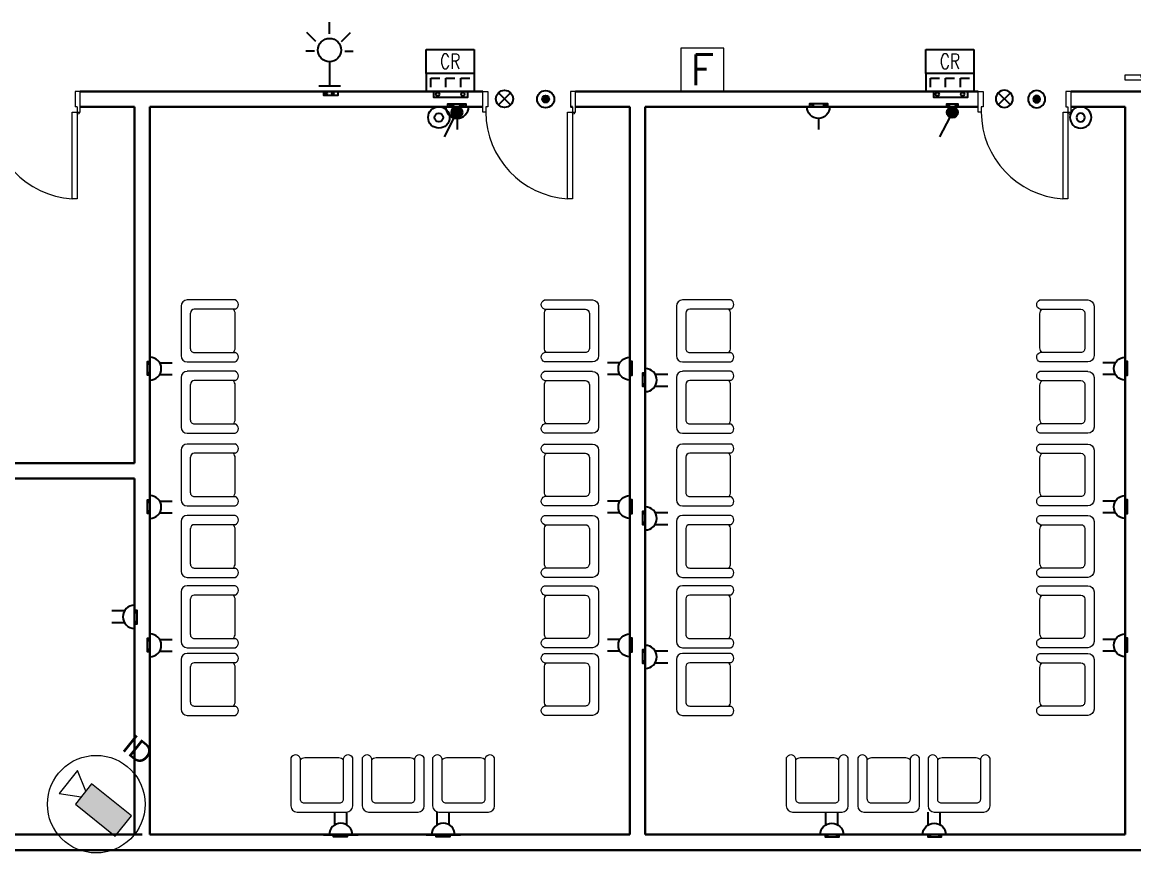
# Model space of a CAD drawing. Extents: x -15 to 148, y 313 to 399.
# Drawn here: x 54.64 to 65.41, y 348.31 to 356.54 of the extents above; entities that cross this region are included whole.
import ezdxf
from ezdxf.enums import TextEntityAlignment as Align

# ---------------------------------------------------------------- set-up
doc = ezdxf.new("R2010")
doc.units = 0
doc.header["$LTSCALE"] = 0.15
doc.layers.get('0').update_dxf_attribs({"color": 252})
for name, color, linetype in [('0 BDH', 252, 'Continuous'), ('0 CCTV', 252, 'Continuous'), ('0 fire alarm', 252, 'Continuous'), ('0 NAMES', 252, 'Continuous'), ('0 sockets', 252, 'Continuous'), ('CCTV', 4, 'Continuous'), ('E- Power- SYM', 4, 'Continuous'), ('E-SOCK', 2, 'Continuous'), ('E680G_SEC', 40, 'Continuous'), ('E680T_SEC', 2, 'Continuous'), ('Lighting Swiches Layer', 4, 'Continuous')]:
    doc.layers.add(name, color=color, linetype=linetype)
for name, color, linetype, lineweight in [('CRITICAL WIRING', 6, 'Continuous', 5), ('DOOR', 252, 'Continuous', 20), ('E-LT-CKT-NM', 7, 'Continuous', 30), ('FUR', 252, 'Continuous', 9), ('T-CCTV', 7, 'Continuous', 0), ('T-FIRE-B', 4, 'Continuous', 0), ('T-TEXT', 2, 'Continuous', 0), ('wall', 252, 'Continuous', 30)]:
    doc.layers.add(name, color=color, linetype=linetype, lineweight=lineweight)
doc.styles.add('ROMANS', font='ROMANS.shx', dxfattribs={"width": 0.8})
doc.styles.add('SDC-TEXT-ARB', font='sdc-arb.shx')
doc.styles.add('TEXT-NFP', font='simplex.shx')
pattern_1 = [(0, (0, 0), (0, 6.985), [5.08, -1.905]), (90, (0, 0), (-6.985, 4e-16), [5.08, -1.905])]

# ---------------------------------------------------------------- blocks, each defined once
blk = doc.blocks.new('ARCH')
at = {"layer": 'DOOR'}
blk.add_line((55.17, 355.725), (55.15, 355.725), dxfattribs=at)
for points in [[(65.525, 356.014), (65.525, 355.984), (65.325, 355.984), (65.325, 356.034), (65.475, 356.034), (65.475, 356.014)], [(59.13, 355.675), (59.1, 355.675), (59.1, 355.875), (59.15, 355.875), (59.15, 355.725), (59.13, 355.725)], [(59.97, 355.675), (60, 355.675), (60, 355.875), (59.95, 355.875), (59.95, 355.725), (59.97, 355.725)], [(63.93, 355.675), (63.9, 355.675), (63.9, 355.875), (63.95, 355.875), (63.95, 355.725), (63.93, 355.725)], [(64.77, 355.675), (64.8, 355.675), (64.8, 355.875), (64.75, 355.875), (64.75, 355.725), (64.77, 355.725)], [(55.17, 355.675), (55.17, 354.835), (55.122, 354.835), (55.122, 355.675)], [(59.97, 355.675), (59.97, 354.835), (59.922, 354.835), (59.922, 355.675)], [(64.77, 355.675), (64.77, 354.835), (64.722, 354.835), (64.722, 355.675)]]:
    blk.add_lwpolyline(points, close=True, dxfattribs=at)
blk.add_lwpolyline([(55.17, 355.725), (55.17, 355.675), (55.2, 355.675), (55.2, 355.875), (55.15, 355.875), (55.15, 355.725)], dxfattribs=at)
for centre in [(55.18, 355.665), (59.98, 355.665), (64.78, 355.665)]:
    blk.add_circle(centre, 0.01, dxfattribs=at)
for centre in [(55.175, 355.678), (59.975, 355.678), (64.775, 355.678)]:
    blk.add_arc(centre, 0.845, 180.2218, 266.3889, dxfattribs=at)
at = {"layer": 'FUR'}
for p, q in [((56.177, 353.795), (56.177, 353.315)), ((56.702, 353.855), (56.237, 353.855)), ((56.7, 353.765), (56.305, 353.765)), ((59.698, 353.855), (60.163, 353.855)), ((59.7, 353.765), (60.095, 353.765)), ((60.223, 353.795), (60.223, 353.315)), ((60.977, 353.795), (60.977, 353.315)), ((61.502, 353.855), (61.037, 353.855)), ((61.5, 353.765), (61.105, 353.765)), ((64.498, 353.855), (64.963, 353.855)), ((64.5, 353.765), (64.895, 353.765)), ((65.023, 353.795), (65.023, 353.315)), ((56.267, 353.727), (56.267, 353.382)), ((56.702, 353.39), (56.702, 353.72)), ((59.698, 353.39), (59.698, 353.72)), ((60.133, 353.727), (60.133, 353.382)), ((61.067, 353.727), (61.067, 353.382)), ((61.502, 353.39), (61.502, 353.72)), ((64.498, 353.39), (64.498, 353.72)), ((64.933, 353.727), (64.933, 353.382)), ((56.305, 353.345), (56.7, 353.345)), ((60.095, 353.345), (59.7, 353.345)), ((61.105, 353.345), (61.5, 353.345)), ((64.895, 353.345), (64.5, 353.345)), ((56.237, 353.255), (56.702, 353.255)), ((60.163, 353.255), (59.698, 353.255)), ((61.037, 353.255), (61.502, 353.255)), ((64.963, 353.255), (64.498, 353.255)), ((56.702, 353.163), (56.237, 353.163)), ((59.698, 353.163), (60.163, 353.163)), ((61.502, 353.163), (61.037, 353.163)), ((64.498, 353.163), (64.963, 353.163)), ((56.177, 353.103), (56.177, 352.623)), ((56.267, 353.036), (56.267, 352.691)), ((56.7, 353.073), (56.305, 353.073)), ((56.702, 352.698), (56.702, 353.028)), ((59.698, 352.698), (59.698, 353.028)), ((59.7, 353.073), (60.095, 353.073)), ((60.133, 353.036), (60.133, 352.691)), ((60.223, 353.103), (60.223, 352.623)), ((60.977, 353.103), (60.977, 352.623)), ((61.067, 353.036), (61.067, 352.691)), ((61.5, 353.073), (61.105, 353.073)), ((61.502, 352.698), (61.502, 353.028)), ((64.498, 352.698), (64.498, 353.028)), ((64.5, 353.073), (64.895, 353.073)), ((64.933, 353.036), (64.933, 352.691)), ((65.023, 353.103), (65.023, 352.623)), ((56.305, 352.653), (56.7, 352.653)), ((60.095, 352.653), (59.7, 352.653)), ((61.105, 352.653), (61.5, 352.653)), ((64.895, 352.653), (64.5, 352.653)), ((56.237, 352.563), (56.702, 352.563)), ((60.163, 352.563), (59.698, 352.563)), ((61.037, 352.563), (61.502, 352.563)), ((64.963, 352.563), (64.498, 352.563)), ((56.177, 352.399), (56.177, 351.919)), ((56.702, 352.459), (56.237, 352.459)), ((56.7, 352.369), (56.305, 352.369)), ((59.698, 352.459), (60.163, 352.459)), ((59.7, 352.369), (60.095, 352.369)), ((60.223, 352.399), (60.223, 351.919)), ((60.977, 352.399), (60.977, 351.919)), ((61.502, 352.459), (61.037, 352.459)), ((61.5, 352.369), (61.105, 352.369)), ((64.498, 352.459), (64.963, 352.459)), ((64.5, 352.369), (64.895, 352.369)), ((65.023, 352.399), (65.023, 351.919)), ((56.267, 352.332), (56.267, 351.987)), ((56.702, 351.994), (56.702, 352.324)), ((59.698, 351.994), (59.698, 352.324)), ((60.133, 352.332), (60.133, 351.987)), ((61.067, 352.332), (61.067, 351.987)), ((61.502, 351.994), (61.502, 352.324)), ((64.498, 351.994), (64.498, 352.324)), ((64.933, 352.332), (64.933, 351.987)), ((56.305, 351.949), (56.7, 351.949)), ((60.095, 351.949), (59.7, 351.949)), ((61.105, 351.949), (61.5, 351.949)), ((64.895, 351.949), (64.5, 351.949)), ((56.237, 351.859), (56.702, 351.859)), ((60.163, 351.859), (59.698, 351.859)), ((61.037, 351.859), (61.502, 351.859)), ((64.963, 351.859), (64.498, 351.859)), ((56.702, 351.767), (56.237, 351.767)), ((59.698, 351.767), (60.163, 351.767)), ((61.502, 351.767), (61.037, 351.767)), ((64.498, 351.767), (64.963, 351.767)), ((56.177, 351.707), (56.177, 351.227)), ((56.267, 351.64), (56.267, 351.295)), ((56.7, 351.677), (56.305, 351.677)), ((56.702, 351.302), (56.702, 351.632)), ((59.698, 351.302), (59.698, 351.632)), ((59.7, 351.677), (60.095, 351.677)), ((60.133, 351.64), (60.133, 351.295)), ((60.223, 351.707), (60.223, 351.227)), ((60.977, 351.707), (60.977, 351.227)), ((61.067, 351.64), (61.067, 351.295)), ((61.5, 351.677), (61.105, 351.677)), ((61.502, 351.302), (61.502, 351.632)), ((64.498, 351.302), (64.498, 351.632)), ((64.5, 351.677), (64.895, 351.677)), ((64.933, 351.64), (64.933, 351.295)), ((65.023, 351.707), (65.023, 351.227)), ((56.305, 351.257), (56.7, 351.257)), ((60.095, 351.257), (59.7, 351.257)), ((61.105, 351.257), (61.5, 351.257)), ((64.895, 351.257), (64.5, 351.257)), ((56.237, 351.167), (56.702, 351.167)), ((56.702, 351.086), (56.237, 351.086)), ((60.163, 351.167), (59.698, 351.167)), ((59.698, 351.086), (60.163, 351.086)), ((61.037, 351.167), (61.502, 351.167)), ((61.502, 351.086), (61.037, 351.086)), ((64.963, 351.167), (64.498, 351.167)), ((64.498, 351.086), (64.963, 351.086)), ((56.177, 351.026), (56.177, 350.546)), ((56.7, 350.996), (56.305, 350.996)), ((59.7, 350.996), (60.095, 350.996)), ((60.223, 351.026), (60.223, 350.546)), ((60.977, 351.026), (60.977, 350.546)), ((61.5, 350.996), (61.105, 350.996)), ((64.5, 350.996), (64.895, 350.996)), ((65.023, 351.026), (65.023, 350.546)), ((56.267, 350.958), (56.267, 350.613)), ((56.702, 350.621), (56.702, 350.951)), ((59.698, 350.621), (59.698, 350.951)), ((60.133, 350.958), (60.133, 350.613)), ((61.067, 350.958), (61.067, 350.613)), ((61.502, 350.621), (61.502, 350.951)), ((64.498, 350.621), (64.498, 350.951)), ((64.933, 350.958), (64.933, 350.613)), ((56.305, 350.576), (56.7, 350.576)), ((60.095, 350.576), (59.7, 350.576)), ((61.105, 350.576), (61.5, 350.576)), ((64.895, 350.576), (64.5, 350.576)), ((56.237, 350.486), (56.702, 350.486)), ((56.702, 350.43), (56.237, 350.43)), ((60.163, 350.486), (59.698, 350.486)), ((59.698, 350.43), (60.163, 350.43)), ((61.037, 350.486), (61.502, 350.486)), ((61.502, 350.43), (61.037, 350.43)), ((64.963, 350.486), (64.498, 350.486)), ((64.498, 350.43), (64.963, 350.43)), ((56.177, 350.37), (56.177, 349.89)), ((56.7, 350.34), (56.305, 350.34)), ((59.7, 350.34), (60.095, 350.34)), ((60.223, 350.37), (60.223, 349.89)), ((60.977, 350.37), (60.977, 349.89)), ((61.5, 350.34), (61.105, 350.34)), ((64.5, 350.34), (64.895, 350.34)), ((65.023, 350.37), (65.023, 349.89)), ((56.267, 350.303), (56.267, 349.958)), ((56.702, 349.965), (56.702, 350.295)), ((59.698, 349.965), (59.698, 350.295)), ((60.133, 350.303), (60.133, 349.958)), ((61.067, 350.303), (61.067, 349.958)), ((61.502, 349.965), (61.502, 350.295)), ((64.498, 349.965), (64.498, 350.295)), ((64.933, 350.303), (64.933, 349.958)), ((56.305, 349.92), (56.7, 349.92)), ((60.095, 349.92), (59.7, 349.92)), ((61.105, 349.92), (61.5, 349.92)), ((64.895, 349.92), (64.5, 349.92)), ((56.237, 349.83), (56.702, 349.83)), ((60.163, 349.83), (59.698, 349.83)), ((61.037, 349.83), (61.502, 349.83)), ((64.963, 349.83), (64.498, 349.83)), ((57.241, 349.418), (57.241, 348.953)), ((57.331, 349.416), (57.331, 349.02)), ((57.706, 349.418), (57.376, 349.418)), ((57.751, 349.02), (57.751, 349.416)), ((57.841, 348.953), (57.841, 349.418)), ((57.933, 349.418), (57.933, 348.953)), ((58.023, 349.416), (58.023, 349.02)), ((58.398, 349.418), (58.068, 349.418)), ((58.443, 349.02), (58.443, 349.416)), ((58.533, 348.953), (58.533, 349.418)), ((58.615, 349.418), (58.615, 348.953)), ((58.705, 349.416), (58.705, 349.02)), ((59.08, 349.418), (58.75, 349.418)), ((59.125, 349.02), (59.125, 349.416)), ((59.215, 348.953), (59.215, 349.418)), ((62.041, 349.418), (62.041, 348.953)), ((62.131, 349.416), (62.131, 349.02)), ((62.506, 349.418), (62.176, 349.418)), ((62.551, 349.02), (62.551, 349.416)), ((62.641, 348.953), (62.641, 349.418)), ((62.733, 349.418), (62.733, 348.953)), ((62.823, 349.416), (62.823, 349.02)), ((63.198, 349.418), (62.868, 349.418)), ((63.243, 349.02), (63.243, 349.416)), ((63.333, 348.953), (63.333, 349.418)), ((63.415, 349.418), (63.415, 348.953)), ((63.505, 349.416), (63.505, 349.02)), ((63.88, 349.418), (63.55, 349.418)), ((63.925, 349.02), (63.925, 349.416)), ((64.015, 348.953), (64.015, 349.418)), ((57.369, 348.983), (57.714, 348.983)), ((58.061, 348.983), (58.406, 348.983)), ((58.742, 348.983), (59.087, 348.983)), ((62.169, 348.983), (62.514, 348.983)), ((62.861, 348.983), (63.206, 348.983)), ((63.542, 348.983), (63.887, 348.983)), ((57.301, 348.893), (57.781, 348.893)), ((57.993, 348.893), (58.473, 348.893)), ((58.675, 348.893), (59.155, 348.893)), ((62.101, 348.893), (62.581, 348.893)), ((62.793, 348.893), (63.273, 348.893)), ((63.475, 348.893), (63.955, 348.893))]:
    blk.add_line(p, q, dxfattribs=at)
for centre, major_axis, start_param, end_param in [((56.237, 353.795), (0.0424, 0.0424), 0.785398, 2.356194), ((56.305, 353.727), (-0.0265, 0.0265), -0.785398, 0.785398), ((56.642, 353.72), (-0.0424, 0.0424), 3.926991, 4.775053), ((56.685, 353.81), (-0.0339, 0.0339), 2.685296, 5.122584), ((61.037, 353.795), (0.0424, 0.0424), 0.785398, 2.356194), ((61.105, 353.727), (-0.0265, 0.0265), -0.785398, 0.785398), ((61.442, 353.72), (-0.0424, 0.0424), 3.926991, 4.775053), ((61.485, 353.81), (-0.0339, 0.0339), 2.685296, 5.122584), ((56.305, 353.382), (0.0265, 0.0265), 2.356194, 3.926991), ((56.642, 353.39), (0.0424, 0.0424), 4.649725, 5.497787), ((56.685, 353.3), (0.0339, 0.0339), 4.302194, 6.739482), ((61.105, 353.382), (0.0265, 0.0265), 2.356194, 3.926991), ((61.442, 353.39), (0.0424, 0.0424), 4.649725, 5.497787), ((61.485, 353.3), (0.0339, 0.0339), 4.302194, 6.739482), ((56.237, 353.315), (-0.0424, 0.0424), 0.785398, 2.356194), ((61.037, 353.315), (-0.0424, 0.0424), 0.785398, 2.356194), ((56.237, 353.103), (0.0424, 0.0424), 0.785398, 2.356194), ((56.685, 353.119), (-0.0339, 0.0339), 2.685296, 5.122584), ((61.037, 353.103), (0.0424, 0.0424), 0.785398, 2.356194), ((61.485, 353.119), (-0.0339, 0.0339), 2.685296, 5.122584), ((56.305, 353.036), (-0.0265, 0.0265), -0.785398, 0.785398), ((56.642, 353.028), (-0.0424, 0.0424), 3.926991, 4.775053), ((61.105, 353.036), (-0.0265, 0.0265), -0.785398, 0.785398), ((61.442, 353.028), (-0.0424, 0.0424), 3.926991, 4.775053), ((56.305, 352.691), (0.0265, 0.0265), 2.356194, 3.926991), ((56.642, 352.698), (0.0424, 0.0424), 4.649725, 5.497787), ((61.105, 352.691), (0.0265, 0.0265), 2.356194, 3.926991), ((61.442, 352.698), (0.0424, 0.0424), 4.649725, 5.497787), ((56.237, 352.623), (-0.0424, 0.0424), 0.785398, 2.356194), ((56.685, 352.608), (0.0339, 0.0339), 4.302194, 6.739482), ((61.037, 352.623), (-0.0424, 0.0424), 0.785398, 2.356194), ((61.485, 352.608), (0.0339, 0.0339), 4.302194, 6.739482), ((56.237, 352.399), (0.0424, 0.0424), 0.785398, 2.356194), ((56.305, 352.332), (-0.0265, 0.0265), -0.785398, 0.785398), ((56.642, 352.324), (-0.0424, 0.0424), 3.926991, 4.775053), ((56.685, 352.415), (-0.0339, 0.0339), 2.685296, 5.122584), ((61.037, 352.399), (0.0424, 0.0424), 0.785398, 2.356194), ((61.105, 352.332), (-0.0265, 0.0265), -0.785398, 0.785398), ((61.442, 352.324), (-0.0424, 0.0424), 3.926991, 4.775053), ((61.485, 352.415), (-0.0339, 0.0339), 2.685296, 5.122584), ((56.305, 351.987), (0.0265, 0.0265), 2.356194, 3.926991), ((56.642, 351.994), (0.0424, 0.0424), 4.649725, 5.497787), ((56.685, 351.904), (0.0339, 0.0339), 4.302194, 6.739482), ((61.105, 351.987), (0.0265, 0.0265), 2.356194, 3.926991), ((61.442, 351.994), (0.0424, 0.0424), 4.649725, 5.497787), ((61.485, 351.904), (0.0339, 0.0339), 4.302194, 6.739482), ((56.237, 351.919), (-0.0424, 0.0424), 0.785398, 2.356194), ((61.037, 351.919), (-0.0424, 0.0424), 0.785398, 2.356194), ((56.237, 351.707), (0.0424, 0.0424), 0.785398, 2.356194), ((56.685, 351.723), (-0.0339, 0.0339), 2.685296, 5.122584), ((61.037, 351.707), (0.0424, 0.0424), 0.785398, 2.356194), ((61.485, 351.723), (-0.0339, 0.0339), 2.685296, 5.122584), ((56.305, 351.64), (-0.0265, 0.0265), -0.785398, 0.785398), ((56.642, 351.632), (-0.0424, 0.0424), 3.926991, 4.775053), ((61.105, 351.64), (-0.0265, 0.0265), -0.785398, 0.785398), ((61.442, 351.632), (-0.0424, 0.0424), 3.926991, 4.775053), ((56.305, 351.295), (0.0265, 0.0265), 2.356194, 3.926991), ((56.642, 351.302), (0.0424, 0.0424), 4.649725, 5.497787), ((61.105, 351.295), (0.0265, 0.0265), 2.356194, 3.926991), ((61.442, 351.302), (0.0424, 0.0424), 4.649725, 5.497787), ((56.237, 351.227), (-0.0424, 0.0424), 0.785398, 2.356194), ((56.685, 351.212), (0.0339, 0.0339), 4.302194, 6.739482), ((61.037, 351.227), (-0.0424, 0.0424), 0.785398, 2.356194), ((61.485, 351.212), (0.0339, 0.0339), 4.302194, 6.739482), ((56.237, 351.026), (0.0424, 0.0424), 0.785398, 2.356194), ((56.685, 351.041), (-0.0339, 0.0339), 2.685296, 5.122584), ((61.037, 351.026), (0.0424, 0.0424), 0.785398, 2.356194), ((61.485, 351.041), (-0.0339, 0.0339), 2.685296, 5.122584), ((56.305, 350.958), (-0.0265, 0.0265), -0.785398, 0.785398), ((56.642, 350.951), (-0.0424, 0.0424), 3.926991, 4.775053), ((61.105, 350.958), (-0.0265, 0.0265), -0.785398, 0.785398), ((61.442, 350.951), (-0.0424, 0.0424), 3.926991, 4.775053), ((56.237, 350.546), (-0.0424, 0.0424), 0.785398, 2.356194), ((56.305, 350.613), (0.0265, 0.0265), 2.356194, 3.926991), ((56.642, 350.621), (0.0424, 0.0424), 4.649725, 5.497787), ((56.685, 350.53), (0.0339, 0.0339), 4.302194, 6.739482), ((61.037, 350.546), (-0.0424, 0.0424), 0.785398, 2.356194), ((61.105, 350.613), (0.0265, 0.0265), 2.356194, 3.926991), ((61.442, 350.621), (0.0424, 0.0424), 4.649725, 5.497787), ((61.485, 350.53), (0.0339, 0.0339), 4.302194, 6.739482), ((56.237, 350.37), (0.0424, 0.0424), 0.785398, 2.356194), ((56.685, 350.385), (-0.0339, 0.0339), 2.685296, 5.122584), ((61.037, 350.37), (0.0424, 0.0424), 0.785398, 2.356194), ((61.485, 350.385), (-0.0339, 0.0339), 2.685296, 5.122584), ((56.305, 350.303), (-0.0265, 0.0265), -0.785398, 0.785398), ((56.642, 350.295), (-0.0424, 0.0424), 3.926991, 4.775053), ((61.105, 350.303), (-0.0265, 0.0265), -0.785398, 0.785398), ((61.442, 350.295), (-0.0424, 0.0424), 3.926991, 4.775053), ((56.237, 349.89), (-0.0424, 0.0424), 0.785398, 2.356194), ((56.305, 349.958), (0.0265, 0.0265), 2.356194, 3.926991), ((56.642, 349.965), (0.0424, 0.0424), 4.649725, 5.497787), ((56.685, 349.875), (0.0339, 0.0339), 4.302194, 6.739482), ((61.037, 349.89), (-0.0424, 0.0424), 0.785398, 2.356194), ((61.105, 349.958), (0.0265, 0.0265), 2.356194, 3.926991), ((61.442, 349.965), (0.0424, 0.0424), 4.649725, 5.497787), ((61.485, 349.875), (0.0339, 0.0339), 4.302194, 6.739482), ((57.286, 349.4), (0.0339, 0.0339), 5.826889, 8.264177), ((57.376, 349.358), (0.0424, 0.0424), 0.785398, 1.63346), ((57.706, 349.358), (-0.0424, 0.0424), 4.649725, 5.497787), ((57.797, 349.4), (-0.0339, 0.0339), 4.302194, 6.739482), ((57.978, 349.4), (0.0339, 0.0339), 5.826889, 8.264177), ((58.068, 349.358), (0.0424, 0.0424), 0.785398, 1.63346), ((58.398, 349.358), (-0.0424, 0.0424), 4.649725, 5.497787), ((58.488, 349.4), (-0.0339, 0.0339), 4.302194, 6.739482), ((58.659, 349.4), (0.0339, 0.0339), 5.826889, 8.264177), ((58.75, 349.358), (0.0424, 0.0424), 0.785398, 1.63346), ((59.08, 349.358), (-0.0424, 0.0424), 4.649725, 5.497787), ((59.17, 349.4), (-0.0339, 0.0339), 4.302194, 6.739482), ((62.086, 349.4), (0.0339, 0.0339), 5.826889, 8.264177), ((62.176, 349.358), (0.0424, 0.0424), 0.785398, 1.63346), ((62.506, 349.358), (-0.0424, 0.0424), 4.649725, 5.497787), ((62.597, 349.4), (-0.0339, 0.0339), 4.302194, 6.739482), ((62.778, 349.4), (0.0339, 0.0339), 5.826889, 8.264177), ((62.868, 349.358), (0.0424, 0.0424), 0.785398, 1.63346), ((63.198, 349.358), (-0.0424, 0.0424), 4.649725, 5.497787), ((63.288, 349.4), (-0.0339, 0.0339), 4.302194, 6.739482), ((63.459, 349.4), (0.0339, 0.0339), 5.826889, 8.264177), ((63.55, 349.358), (0.0424, 0.0424), 0.785398, 1.63346), ((63.88, 349.358), (-0.0424, 0.0424), 4.649725, 5.497787), ((63.97, 349.4), (-0.0339, 0.0339), 4.302194, 6.739482), ((57.301, 348.953), (-0.0424, 0.0424), 0.785398, 2.356194), ((57.369, 349.02), (0.0265, 0.0265), 2.356194, 3.926991), ((57.714, 349.02), (-0.0265, 0.0265), 2.356194, 3.926991), ((57.781, 348.953), (0.0424, 0.0424), 3.926991, 5.497787), ((57.993, 348.953), (-0.0424, 0.0424), 0.785398, 2.356194), ((58.061, 349.02), (0.0265, 0.0265), 2.356194, 3.926991), ((58.406, 349.02), (-0.0265, 0.0265), 2.356194, 3.926991), ((58.473, 348.953), (0.0424, 0.0424), 3.926991, 5.497787), ((58.675, 348.953), (-0.0424, 0.0424), 0.785398, 2.356194), ((58.742, 349.02), (0.0265, 0.0265), 2.356194, 3.926991), ((59.087, 349.02), (-0.0265, 0.0265), 2.356194, 3.926991), ((59.155, 348.953), (0.0424, 0.0424), 3.926991, 5.497787), ((62.101, 348.953), (-0.0424, 0.0424), 0.785398, 2.356194), ((62.169, 349.02), (0.0265, 0.0265), 2.356194, 3.926991), ((62.514, 349.02), (-0.0265, 0.0265), 2.356194, 3.926991), ((62.581, 348.953), (0.0424, 0.0424), 3.926991, 5.497787), ((62.793, 348.953), (-0.0424, 0.0424), 0.785398, 2.356194), ((62.861, 349.02), (0.0265, 0.0265), 2.356194, 3.926991), ((63.206, 349.02), (-0.0265, 0.0265), 2.356194, 3.926991), ((63.273, 348.953), (0.0424, 0.0424), 3.926991, 5.497787), ((63.475, 348.953), (-0.0424, 0.0424), 0.785398, 2.356194), ((63.542, 349.02), (0.0265, 0.0265), 2.356194, 3.926991), ((63.887, 349.02), (-0.0265, 0.0265), 2.356194, 3.926991), ((63.955, 348.953), (0.0424, 0.0424), 3.926991, 5.497787)]:
    blk.add_ellipse(centre, major_axis=major_axis, ratio=1, start_param=start_param, end_param=end_param, dxfattribs=at)
at = {"layer": 'FUR', "extrusion": (0, 0, -1)}
for centre, major_axis, start_param, end_param in [((59.715, 353.81), (0.0339, 0.0339), 2.685296, 5.122584), ((59.758, 353.72), (0.0424, 0.0424), 3.926991, 4.775053), ((60.095, 353.727), (0.0265, 0.0265), -0.785398, 0.785398), ((60.163, 353.795), (-0.0424, 0.0424), 0.785398, 2.356194), ((64.515, 353.81), (0.0339, 0.0339), 2.685296, 5.122584), ((64.558, 353.72), (0.0424, 0.0424), 3.926991, 4.775053), ((64.895, 353.727), (0.0265, 0.0265), -0.785398, 0.785398), ((64.963, 353.795), (-0.0424, 0.0424), 0.785398, 2.356194), ((59.715, 353.3), (-0.0339, 0.0339), 4.302194, 6.739482), ((59.758, 353.39), (-0.0424, 0.0424), 4.649725, 5.497787), ((60.095, 353.382), (-0.0265, 0.0265), 2.356194, 3.926991), ((64.515, 353.3), (-0.0339, 0.0339), 4.302194, 6.739482), ((64.558, 353.39), (-0.0424, 0.0424), 4.649725, 5.497787), ((64.895, 353.382), (-0.0265, 0.0265), 2.356194, 3.926991), ((60.163, 353.315), (0.0424, 0.0424), 0.785398, 2.356194), ((64.963, 353.315), (0.0424, 0.0424), 0.785398, 2.356194), ((59.715, 353.119), (0.0339, 0.0339), 2.685296, 5.122584), ((60.163, 353.103), (-0.0424, 0.0424), 0.785398, 2.356194), ((64.515, 353.119), (0.0339, 0.0339), 2.685296, 5.122584), ((64.963, 353.103), (-0.0424, 0.0424), 0.785398, 2.356194), ((59.758, 353.028), (0.0424, 0.0424), 3.926991, 4.775053), ((60.095, 353.036), (0.0265, 0.0265), -0.785398, 0.785398), ((64.558, 353.028), (0.0424, 0.0424), 3.926991, 4.775053), ((64.895, 353.036), (0.0265, 0.0265), -0.785398, 0.785398), ((59.758, 352.698), (-0.0424, 0.0424), 4.649725, 5.497787), ((60.095, 352.691), (-0.0265, 0.0265), 2.356194, 3.926991), ((64.558, 352.698), (-0.0424, 0.0424), 4.649725, 5.497787), ((64.895, 352.691), (-0.0265, 0.0265), 2.356194, 3.926991), ((59.715, 352.608), (-0.0339, 0.0339), 4.302194, 6.739482), ((60.163, 352.623), (0.0424, 0.0424), 0.785398, 2.356194), ((64.515, 352.608), (-0.0339, 0.0339), 4.302194, 6.739482), ((64.963, 352.623), (0.0424, 0.0424), 0.785398, 2.356194), ((59.715, 352.415), (0.0339, 0.0339), 2.685296, 5.122584), ((59.758, 352.324), (0.0424, 0.0424), 3.926991, 4.775053), ((60.095, 352.332), (0.0265, 0.0265), -0.785398, 0.785398), ((60.163, 352.399), (-0.0424, 0.0424), 0.785398, 2.356194), ((64.515, 352.415), (0.0339, 0.0339), 2.685296, 5.122584), ((64.558, 352.324), (0.0424, 0.0424), 3.926991, 4.775053), ((64.895, 352.332), (0.0265, 0.0265), -0.785398, 0.785398), ((64.963, 352.399), (-0.0424, 0.0424), 0.785398, 2.356194), ((59.715, 351.904), (-0.0339, 0.0339), 4.302194, 6.739482), ((59.758, 351.994), (-0.0424, 0.0424), 4.649725, 5.497787), ((60.095, 351.987), (-0.0265, 0.0265), 2.356194, 3.926991), ((64.515, 351.904), (-0.0339, 0.0339), 4.302194, 6.739482), ((64.558, 351.994), (-0.0424, 0.0424), 4.649725, 5.497787), ((64.895, 351.987), (-0.0265, 0.0265), 2.356194, 3.926991), ((60.163, 351.919), (0.0424, 0.0424), 0.785398, 2.356194), ((64.963, 351.919), (0.0424, 0.0424), 0.785398, 2.356194), ((59.715, 351.723), (0.0339, 0.0339), 2.685296, 5.122584), ((60.163, 351.707), (-0.0424, 0.0424), 0.785398, 2.356194), ((64.515, 351.723), (0.0339, 0.0339), 2.685296, 5.122584), ((64.963, 351.707), (-0.0424, 0.0424), 0.785398, 2.356194), ((59.758, 351.632), (0.0424, 0.0424), 3.926991, 4.775053), ((60.095, 351.64), (0.0265, 0.0265), -0.785398, 0.785398), ((64.558, 351.632), (0.0424, 0.0424), 3.926991, 4.775053), ((64.895, 351.64), (0.0265, 0.0265), -0.785398, 0.785398), ((59.758, 351.302), (-0.0424, 0.0424), 4.649725, 5.497787), ((60.095, 351.295), (-0.0265, 0.0265), 2.356194, 3.926991), ((64.558, 351.302), (-0.0424, 0.0424), 4.649725, 5.497787), ((64.895, 351.295), (-0.0265, 0.0265), 2.356194, 3.926991), ((59.715, 351.212), (-0.0339, 0.0339), 4.302194, 6.739482), ((60.163, 351.227), (0.0424, 0.0424), 0.785398, 2.356194), ((64.515, 351.212), (-0.0339, 0.0339), 4.302194, 6.739482), ((64.963, 351.227), (0.0424, 0.0424), 0.785398, 2.356194), ((59.715, 351.041), (0.0339, 0.0339), 2.685296, 5.122584), ((60.163, 351.026), (-0.0424, 0.0424), 0.785398, 2.356194), ((64.515, 351.041), (0.0339, 0.0339), 2.685296, 5.122584), ((64.963, 351.026), (-0.0424, 0.0424), 0.785398, 2.356194), ((59.758, 350.951), (0.0424, 0.0424), 3.926991, 4.775053), ((60.095, 350.958), (0.0265, 0.0265), -0.785398, 0.785398), ((64.558, 350.951), (0.0424, 0.0424), 3.926991, 4.775053), ((64.895, 350.958), (0.0265, 0.0265), -0.785398, 0.785398), ((59.715, 350.53), (-0.0339, 0.0339), 4.302194, 6.739482), ((59.758, 350.621), (-0.0424, 0.0424), 4.649725, 5.497787), ((60.095, 350.613), (-0.0265, 0.0265), 2.356194, 3.926991), ((60.163, 350.546), (0.0424, 0.0424), 0.785398, 2.356194), ((64.515, 350.53), (-0.0339, 0.0339), 4.302194, 6.739482), ((64.558, 350.621), (-0.0424, 0.0424), 4.649725, 5.497787), ((64.895, 350.613), (-0.0265, 0.0265), 2.356194, 3.926991), ((64.963, 350.546), (0.0424, 0.0424), 0.785398, 2.356194), ((59.715, 350.385), (0.0339, 0.0339), 2.685296, 5.122584), ((60.163, 350.37), (-0.0424, 0.0424), 0.785398, 2.356194), ((64.515, 350.385), (0.0339, 0.0339), 2.685296, 5.122584), ((64.963, 350.37), (-0.0424, 0.0424), 0.785398, 2.356194), ((59.758, 350.295), (0.0424, 0.0424), 3.926991, 4.775053), ((60.095, 350.303), (0.0265, 0.0265), -0.785398, 0.785398), ((64.558, 350.295), (0.0424, 0.0424), 3.926991, 4.775053), ((64.895, 350.303), (0.0265, 0.0265), -0.785398, 0.785398), ((59.715, 349.875), (-0.0339, 0.0339), 4.302194, 6.739482), ((59.758, 349.965), (-0.0424, 0.0424), 4.649725, 5.497787), ((60.095, 349.958), (-0.0265, 0.0265), 2.356194, 3.926991), ((60.163, 349.89), (0.0424, 0.0424), 0.785398, 2.356194), ((64.515, 349.875), (-0.0339, 0.0339), 4.302194, 6.739482), ((64.558, 349.965), (-0.0424, 0.0424), 4.649725, 5.497787), ((64.895, 349.958), (-0.0265, 0.0265), 2.356194, 3.926991), ((64.963, 349.89), (0.0424, 0.0424), 0.785398, 2.356194)]:
    blk.add_ellipse(centre, major_axis=major_axis, ratio=1, start_param=start_param, end_param=end_param, dxfattribs=at)
at = {"layer": 'wall'}
for p, q in [((55.8, 355.875), (55.2, 355.875)), ((59.1, 355.875), (55.8, 355.875)), ((63.9, 355.875), (60, 355.875)), ((65.325, 355.875), (64.8, 355.875)), ((72.25, 355.875), (65.325, 355.875)), ((55.725, 355.725), (55.2, 355.725)), ((55.725, 355.725), (55.725, 352.275)), ((59.1, 355.725), (55.875, 355.725)), ((55.875, 355.725), (55.875, 348.675)), ((59.97, 355.725), (59.95, 355.725)), ((60.525, 355.725), (60, 355.725)), ((60.525, 355.725), (60.525, 348.675)), ((60.675, 355.725), (60.675, 348.675)), ((63.9, 355.725), (60.675, 355.725)), ((65.325, 355.725), (64.8, 355.725)), ((65.325, 348.675), (65.325, 355.725)), ((55.875, 355.125), (55.875, 348.675)), ((55.725, 352.275), (52.066, 352.275)), ((55.725, 352.125), (52.066, 352.125)), ((55.725, 352.125), (55.725, 348.675)), ((51.075, 348.675), (55.8, 348.675)), ((60.525, 348.675), (55.875, 348.675)), ((60.525, 348.675), (55.875, 348.675)), ((60.525, 348.675), (55.875, 348.675)), ((56.351, 348.675), (55.875, 348.675)), ((56.351, 348.675), (55.875, 348.675)), ((58.725, 348.675), (56.351, 348.675)), ((57.904, 348.675), (59.42, 348.675)), ((60.525, 348.675), (58.301, 348.675)), ((60.525, 348.675), (58.725, 348.675)), ((60.525, 348.675), (58.875, 348.675)), ((59.42, 348.675), (60.525, 348.675)), ((65.325, 348.675), (60.675, 348.675)), ((65.325, 348.675), (60.675, 348.675)), ((65.325, 348.675), (60.675, 348.675)), ((65.325, 348.675), (60.675, 348.675)), ((63.075, 348.675), (60.675, 348.675)), ((63.075, 348.675), (60.675, 348.675)), ((60.675, 348.675), (61.115, 348.675)), ((46.125, 348.525), (55.8, 348.525)), ((55.725, 348.525), (55.65, 348.525)), ((55.725, 348.525), (55.65, 348.525)), ((55.725, 348.525), (55.65, 348.525)), ((82.275, 348.525), (55.724, 348.525)), ((65.4, 348.525), (55.724, 348.525)), ((65.325, 348.525), (55.724, 348.525)), ((57.8, 348.525), (55.724, 348.525))]:
    blk.add_line(p, q, dxfattribs=at)
blk = doc.blocks.new('s')
at = {"layer": '0 BDH', "linetype": 'ByBlock'}
h = blk.add_hatch(dxfattribs=at)
h.set_pattern_fill('ANGLE', color=2)
h.set_pattern_definition([(0, (-147.759, -393.318), (0, 6.985), [5.08, -1.905]), (90, (-147.759, -393.318), (-6.985, 4e-16), [5.08, -1.905])])
h.paths.add_polyline_path([(0.073, 0.002, 1), (0.054, 0.002, 1)])
at = {"layer": '0 BDH', "color": 6, "linetype": 'ByBlock'}
blk.add_lwpolyline([(-0.089, 0.015), (0.089, 0.015), (0.089, -0.015), (-0.089, -0.015)], close=True, dxfattribs=at)
for centre in [(-0.064, 0.002), (0.064, 0.002)]:
    blk.add_circle(centre, 0.00918, dxfattribs=at)
blk = doc.blocks.new('*U178')
at = {"layer": 'E-SOCK'}
for p, q in [((-0.077, -0.021), (-0.077, 0.142)), ((0.077, -0.021), (0.077, 0.142)), ((-0.223, -0.149), (0.223, -0.149))]:
    blk.add_line(p, q, dxfattribs=at)
blk.add_arc((0, -0.149), 0.149, 0, 180, dxfattribs=at)
at = {"layer": '0 BDH', "color": 6, "linetype": 'ByBlock'}
blk.add_blockref('s', (-0.005, -0.163), dxfattribs=at)
blk = doc.blocks.new('*U165')
at = {"linetype": 'ByBlock'}
h = blk.add_hatch(dxfattribs=at)
h.set_pattern_fill('ANGLE', color=2)
h.set_pattern_definition([(0, (-301.6926, 2.516), (0, 6.985), [5.08, -1.905]), (90, (-301.6926, 2.516), (-6.985, 4e-16), [5.08, -1.905])])
h.paths.add_polyline_path([(87, -25, 1), (127, -25, 1)])
at = {"color": 6, "linetype": 'ByBlock'}
blk.add_lwpolyline([(-154, 0), (164, 0), (164, -52), (-154, -52)], close=True, dxfattribs=at)
for centre in [(-107, -25), (107, -25)]:
    blk.add_circle(centre, 20.1, dxfattribs=at)
at = {"layer": 'E-SOCK'}
for p, q in [((0, 200), (0, 395)), ((-300, 0), (300, 0))]:
    blk.add_line(p, q, dxfattribs=at)
blk.add_arc((0, 0), 200, 0, 180, dxfattribs=at)
blk = doc.blocks.new('11')
at = {"layer": 'Lighting Swiches Layer'}
blk.add_hatch(color=256, dxfattribs=at).paths.add_polyline_path([(77310, 15167, 1), (77089, 15167, 1)])
blk.add_line((77251, 15264), (77455, 15654), dxfattribs=at)
blk.add_circle((77200, 15167), 110, dxfattribs=at)
blk = doc.blocks.new('switch one way one gang')
at = {"linetype": 'ByBlock'}
h = blk.add_hatch(dxfattribs=at)
h.set_pattern_fill('ANGLE', color=2)
h.set_pattern_definition(pattern_1)
h.paths.add_polyline_path([(0.098, -0.05, 1), (0.16, -0.05, 1)])
h = blk.add_hatch(dxfattribs=at)
h.set_pattern_fill('ANGLE', color=2)
h.set_pattern_definition(pattern_1)
h.paths.add_polyline_path([(0.16, -0.05, 1), (0.098, -0.05, 1)])
at = {"color": 6, "linetype": 'ByBlock'}
blk.add_lwpolyline([(-0.179, 0), (0.179, 0), (0.179, -0.095), (-0.179, -0.095)], close=True, dxfattribs=at)
for centre in [(-0.129, -0.05), (0.129, -0.05)]:
    blk.add_circle(centre, 0.0311, dxfattribs=at)
at = {"layer": 'E- Power- SYM', "xscale": 0.001626735360157606, "yscale": 0.001626735360157606, "zscale": 0.001626735360157606}
blk.add_blockref('11', (-125.583, -24.493), dxfattribs=at)
blk = doc.blocks.new('LEGEND_dwg_CCTV DOME-1155345-TELECOMMUNICATION LEGEND_ GENERAL NOTES _SYMBOLS _ ABBREVIATIONS')
at = {"layer": 'T-CCTV'}
blk.add_hatch(color=256, dxfattribs=at).paths.add_polyline_path([(255, -95.2), (-120.1, -95.2), (-120.1, 95.2), (255, 95.2)], flags=0)
at = {"layer": 'T-CCTV', "flags": 128}
for points in [[(-120.1, 27.6), (-261.6, 107.6), (-261.6, -107.6), (-120.1, -27.6)], [(255, -95.2), (255, 95.2), (-120.1, 95.2), (-120.1, -95.2), (255, -95.2)]]:
    blk.add_lwpolyline(points, dxfattribs=at)
at = {"layer": 'T-CCTV'}
blk.add_circle((0, 0), 358.2, dxfattribs=at)
blk = doc.blocks.new('ID CAMERA')
at = {"layer": 'CCTV', "color": 6, "xscale": 1.150579243575653, "yscale": 1.150579243575653, "zscale": 1.150579243575653}
blk.add_blockref('LEGEND_dwg_CCTV DOME-1155345-TELECOMMUNICATION LEGEND_ GENERAL NOTES _SYMBOLS _ ABBREVIATIONS', (-412.1, 0), dxfattribs=at)
at = {"layer": 'E-LT-CKT-NM', "color": 1, "style": 'SDC-TEXT-ARB'}
blk.add_attdef('ID', (-539.4, 492.1), '', height=326.1, dxfattribs=at)
blk = doc.blocks.new('ES-crk')
at = {"linetype": 'ByBlock'}
h = blk.add_hatch(dxfattribs=at)
h.set_pattern_fill('ANGLE', color=2)
h.set_pattern_definition(pattern_1)
h.paths.add_polyline_path([(1.8, -0.47, 1), (2.4, -0.47, 1)])
at = {"color": 3}
for p, q in [((-4, 3), (-4, 7)), ((-4, 7), (4, 7)), ((4, 7), (4, 3)), ((4, 3), (-4, 3)), ((-4, 3), (-4, 0)), ((-3.25, 0.68), (-3.25, 2.18)), ((-3.25, 2.18), (-1.75, 2.18)), ((-0.75, 0.68), (-0.75, 2.18)), ((-0.75, 2.18), (0.75, 2.18)), ((1.75, 0.68), (1.75, 2.18)), ((1.75, 2.18), (3.25, 2.18)), ((4, 3), (4, 0)), ((-4, 0), (4, 0))]:
    blk.add_line(p, q, dxfattribs=at)
at = {"color": 6, "linetype": 'ByBlock'}
blk.add_lwpolyline([(-2.71, 0), (2.9, 0), (2.9, -1), (-2.71, -1)], close=True, dxfattribs=at)
for centre in [(-2.1, -0.47), (2.1, -0.47)]:
    blk.add_circle(centre, 0.3, dxfattribs=at)
at = {"layer": 'E680T_SEC', "color": 3, "style": 'ROMANS', "width": 0.75}
blk.add_text('CR', height=2.5, dxfattribs=at).set_placement((0, 5), align=Align.MIDDLE_CENTER)
blk = doc.blocks.new('ES-dru')
at = {"color": 3}
for radius in [2.5, 1]:
    blk.add_circle((0, 2.5), radius, dxfattribs=at)
blk = doc.blocks.new('ES-mdl')
at = {"color": 2}
for p, q in [((1.41, 0.59), (-1.41, 3.41)), ((-1.41, 0.59), (1.41, 3.41))]:
    blk.add_line(p, q, dxfattribs=at)
blk.add_circle((0, 2), 2, dxfattribs=at)
blk = doc.blocks.new('ML')
at = {"layer": 'E680G_SEC', "lineweight": 0, "xscale": 100, "yscale": 100, "zscale": 100}
blk.add_blockref('ES-mdl', (92178, 46802), dxfattribs=at)
at = {"layer": 'CRITICAL WIRING', "color": 2, "style": 'SDC-TEXT-ARB'}
blk.add_attdef('ML', (92431, 46839), '', height=160, dxfattribs=at)
blk = doc.blocks.new('DOOR CONTACT')
h = blk.add_hatch(color=2)
h.dxf.hatch_style = 1
h.paths.add_polyline_path([(38.25, 273.11, 1), (34.95, 273.11, 1)])
at = {"color": 2}
for radius in [4, 1.65]:
    blk.add_circle((36.6, 273.11), radius, dxfattribs=at)
blk = doc.blocks.new('DC')
at = {"xscale": 50, "yscale": 50, "zscale": 50}
blk.add_blockref('DOOR CONTACT', (90291, 34327), dxfattribs=at)
at = {"layer": 'CRITICAL WIRING', "color": 2, "style": 'SDC-TEXT-ARB'}
blk.add_attdef('DC', (92368, 47784), '', height=157, dxfattribs=at)
blk = doc.blocks.new('*U119')
blk.add_lwpolyline([(-140, -280), (140, -280), (140, 0), (-140, 0)], close=True)
at = {"layer": 'T-TEXT', "style": 'TEXT-NFP'}
blk.add_attdef('F', text='', height=200, dxfattribs=at).set_placement((0, -140, 0), align=Align.MIDDLE)
blk = doc.blocks.new('*U209')
at = {"linetype": 'ByBlock'}
h = blk.add_hatch(dxfattribs=at)
h.set_pattern_fill('ANGLE', color=2)
h.set_pattern_definition(pattern_1)
h.paths.add_polyline_path([(27, -14, 1), (15, -14, 1)])
at = {"color": 1}
for p, q in [((-0.8, 373.8), (-0.8, 450)), ((-89.7, 324.6), (-147.6, 382.6)), ((134.9, 380.2), (74.6, 321.5)), ((-99, 262.2), (-154.6, 262.2)), ((99, 262.2), (154.6, 262.2)), ((0, 192.9), (0, 34.9)), ((70.7, 34.9), (-70.7, 34.9)), ((70.7, 0), (-70.7, 0))]:
    blk.add_line(p, q, dxfattribs=at)
at = {"color": 6, "linetype": 'ByBlock'}
blk.add_lwpolyline([(-37.4, 0), (54.5, 0), (54.5, -26), (-37.4, -26)], close=True, dxfattribs=at)
at = {"color": 1}
blk.add_circle((0, 268.8), 75.9, dxfattribs=at)
at = {"color": 6, "linetype": 'ByBlock'}
for centre in [(-21, -14), (21, -14)]:
    blk.add_circle(centre, 6, dxfattribs=at)

msp = doc.modelspace()

# ---------------------------------------------------------------- block references
at = {"layer": '0 CCTV', "color": 2}
ref = msp.add_blockref('ID CAMERA', (55.725, 348.675), dxfattribs=dict(at, xscale=0.001147, yscale=0.001147, zscale=0.001147, rotation=321.3829233018669))
ref.add_attrib('ID', 'ID', (55.594, 349.502), dxfattribs={"layer": 'E-LT-CKT-NM', "color": 1, "height": 0.2, "rotation": 321.3829, "style": 'SDC-TEXT-ARB'})
at = {"layer": '0 fire alarm', "color": 3, "xscale": 0.001488, "yscale": 0.001488, "zscale": 0.001488}
msp.add_blockref('*U209', (57.616, 355.875), dxfattribs=at)
at = {"layer": '0 NAMES', "color": 6, "linetype": 'ByBlock', "xscale": 0.3, "yscale": 0.3, "zscale": 0.3, "rotation": 180}
for p in [(58.85, 355.725), (63.65, 355.725)]:
    msp.add_blockref('switch one way one gang', p, dxfattribs=at)
at = {"layer": '0 sockets', "color": 3}
msp.add_blockref('ARCH', (0, 0), dxfattribs=at)
for name, p, xscale, yscale, zscale in [('ES-crk', (58.785, 355.875), 0.058103, 0.058103, 0.058103), ('ES-crk', (63.627, 355.875), 0.058103, 0.058103, 0.058103), ('*U178', (57.725, 348.786), 0.75, 0.75, 0.75), ('*U178', (58.718, 348.786), 0.75, 0.75, 0.75), ('*U178', (62.482, 348.786), -0.75, 0.75, 0.75), ('*U178', (63.475, 348.786), -0.75, 0.75, 0.75)]:
    msp.add_blockref(name, p, dxfattribs=dict(at, xscale=xscale, yscale=yscale, zscale=zscale))
for name, p, xscale, yscale, zscale, rotation in [('ML', (97.565, 375.308), 0.000415, 0.000415, 0.000415, 180), ('DC', (39.797, 394.03), 0.000415, 0.000415, 0.000415, 270), ('ML', (25.9, 375.308), -0.000415, 0.000415, 0.000415, 180), ('DC', (84.38, 394.03), -0.000415, 0.000415, 0.000415, 90), ('*U165', (58.852, 355.725), 0.0005570000000000001, 0.0005570000000000001, 0.0005570000000000001, 180), ('*U165', (62.352, 355.725), -0.0005570000000000001, 0.0005570000000000001, 0.0005570000000000001, 180), ('*U178', (55.986, 353.189), 0.75, 0.75, 0.75, 270), ('*U178', (60.414, 353.189), -0.75, 0.75, 0.75, 89.99999999999633), ('*U178', (65.214, 353.189), -0.75, 0.75, 0.75, 90), ('*U178', (60.786, 353.078), 0.75, 0.75, 0.75, 270.0000000000037), ('*U178', (55.986, 351.849), 0.75, 0.75, 0.75, 270), ('*U178', (60.414, 351.849), -0.75, 0.75, 0.75, 89.99999999999633), ('*U178', (65.214, 351.849), -0.75, 0.75, 0.75, 90), ('*U178', (60.786, 351.738), 0.75, 0.75, 0.75, 270.0000000000037), ('*U178', (55.614, 350.785), 0.75, 0.75, 0.75, 90), ('*U178', (55.986, 350.509), 0.75, 0.75, 0.75, 270), ('*U178', (60.414, 350.509), -0.75, 0.75, 0.75, 89.99999999999633), ('*U178', (65.214, 350.509), -0.75, 0.75, 0.75, 90), ('*U178', (60.786, 350.397), 0.75, 0.75, 0.75, 270.0000000000037)]:
    msp.add_blockref(name, p, dxfattribs=dict(at, xscale=xscale, yscale=yscale, zscale=zscale, rotation=rotation))
at = {"layer": '0 sockets', "color": 2, "yscale": 0.04150225, "zscale": 0.04150225, "rotation": 180}
for p, xscale in [((58.675, 355.726), 0.04150225), ((64.893, 355.726), -0.04150225)]:
    msp.add_blockref('ES-dru', p, dxfattribs=dict(at, xscale=xscale))
at = {"layer": 'T-FIRE-B', "xscale": 0.001487761816891826, "yscale": 0.001487761816891826, "zscale": 0.001487761816891826}
msp.add_blockref('*U119', (61.229, 356.292), dxfattribs=at).add_auto_attribs({'F': 'F'})

doc.saveas('drawing.dxf')
